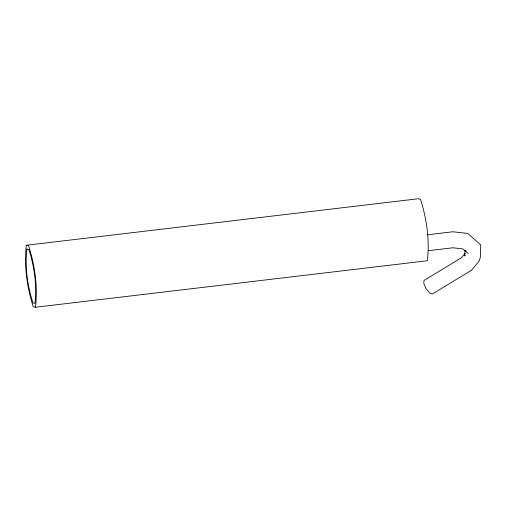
<?xml version="1.0" encoding="UTF-8"?>
<svg xmlns="http://www.w3.org/2000/svg" width="506" height="506" viewBox="0 0 506 506"><rect width="100%" height="100%" fill="white"/><g stroke="black" fill="none" stroke-linecap="round" stroke-linejoin="round"><path stroke-width="0.76" d="M26.337 245.252C23.946 265.776 26.951 287.085 33.232 306.706L35.502 307.243L427.374 260.748C429.765 240.224 426.767 218.915 420.48 199.294L418.215 198.757L26.337 245.252L28.602 245.783C34.889 265.41 37.893 286.719 35.502 307.243M465.09 255.119L464.774 256.055L464.932 250.249L466.026 251.349M465.172 253.247L461.548 257.643L424.072 280.419L423.75 283.366L426.039 288.572L429.607 292.98L432.358 294.018L471.662 270.128L479.068 261.159L480.377 257.257L480.7 244.891L467.803 233.405L452.807 231.773L427.007 234.841M428.474 250.685L452.807 247.788L462.731 248.87L468.214 253.544M26.907 249.104C24.813 267.079 27.444 285.738 32.947 302.923L34.933 303.391C37.027 285.416 34.395 266.751 28.893 249.572L26.907 249.104"/></g></svg>
